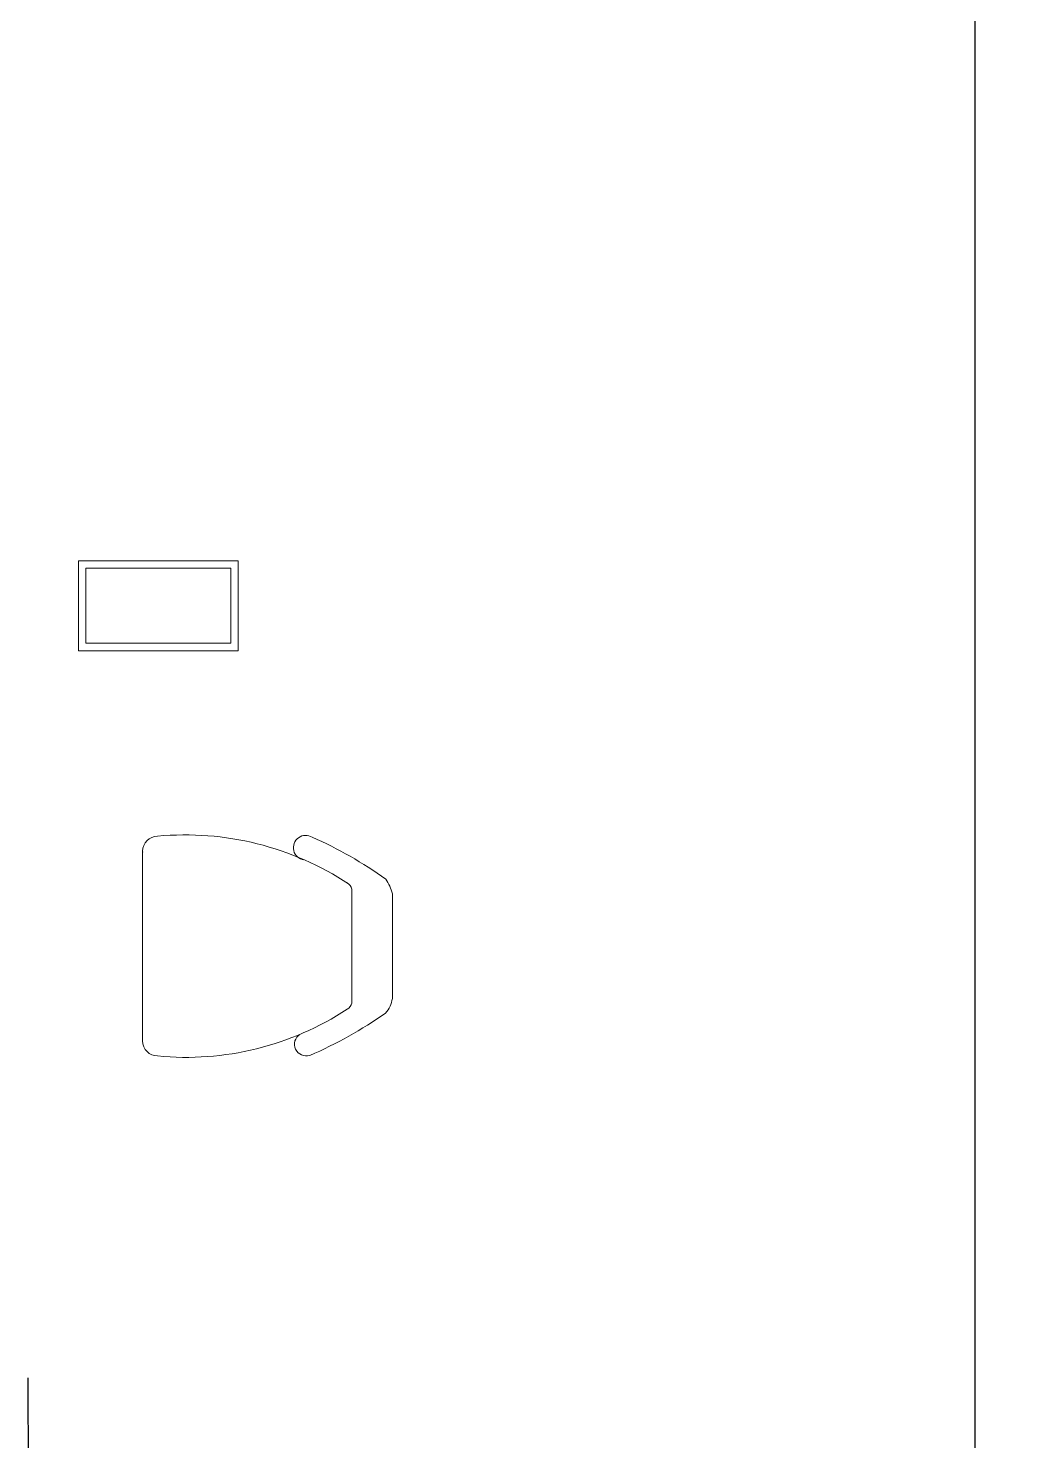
# Model space of a CAD drawing. Header units: metres. Extents: x -39 to 21688, y -24 to 9022.
# Drawn here: x 161.974 to 163.945, y 42.469 to 45.297 of the extents above; entities that cross this region are included whole.
import ezdxf

# ---------------------------------------------------------------- set-up
doc = ezdxf.new("R2010")
doc.units = ezdxf.units.M
doc.header["$MEASUREMENT"] = 0
doc.linetypes.add('CONTINUA', pattern=[0])
for name, color, linetype in [('AR-CALLES', 4, 'Continuous'), ('AR-MOBILIRIO', 1, 'Continuous'), ('AR-MUROS', 6, 'Continuous'), ('AR-PUERTAS', 2, 'Continuous')]:
    doc.layers.add(name, color=color, linetype=linetype)

# ---------------------------------------------------------------- blocks, each defined once
blk = doc.blocks.new('AR-MOB. RECEPCION')
at = {"layer": 'AR-MOBILIRIO', "linetype": 'CONTINUA', "lineweight": 5}
for p, q in [((0.2289, 1.1862, 0), (0.2288, 1.1883, 0)), ((0.2288, 1.1883, 0), (0.2288, 1.1883, 0)), ((0.2288, 1.1883, 0), (0.2288, 1.1883, 0)), ((0.2288, 0.8101, 0), (0.2288, 1.1883, 0)), ((0.2288, 0.8145, 0), (0.2288, 1.1883, 0)), ((0.6479, 0.8842, 0), (0.6479, 1.1124, 0)), ((0.6479, 1.1124, 0), (0.6479, 1.0988, 0)), ((0.7288, 0.8983, 0), (0.7288, 1.103, 0)), ((0.7288, 1.0983, 0), (0.7288, 0.8983, 0)), ((0.6479, 0.8842, 0), (0.6479, 0.8978, 0)), ((0.6479, 0.8978, 0), (0.6479, 0.8842, 0)), ((0.7288, 0.8983, 0), (0.7288, 0.8935, 0)), ((0.7288, 0.8983, 0), (0.7288, 0.8935, 0)), ((0.2288, 0.8101, 0), (0.2288, 0.8083, 0)), ((0.2288, 0.8083, 0), (0.2288, 0.8083, 0)), ((0.2288, 0.8083, 0), (0.2288, 0.8083, 0)), ((0.2288, 0.8083, 0), (0.2288, 0.8083, 0)), ((0.2288, 0.8083, 0), (0.2288, 0.8083, 0)), ((0.2288, 0.8083, 0), (0.2288, 0.8083, 0)), ((0.2288, 0.8083, 0), (0.2288, 0.8082, 0))]:
    blk.add_line(p, q, dxfattribs=at)
at = {"layer": 'AR-MOBILIRIO', "extrusion": (-1.60905e-07, -3.9026e-07, 1)}
blk.add_line((0.0041, -2.8528, 0), (-0.0002, 0.1339, 0), dxfattribs=at)
at = {"layer": 'AR-MOBILIRIO', "linetype": 'CONTINUA', "lineweight": 5, "elevation": 0}
for points in [[(0.1001, 1.5896), (0.4201, 1.5896), (0.4201, 1.7696), (0.1001, 1.7696)], [(0.4051, 1.6046), (0.4051, 1.7546), (0.1151, 1.7546), (0.1151, 1.6046)]]:
    blk.add_lwpolyline(points, close=True, dxfattribs=at)
at = {"layer": 'AR-MOBILIRIO', "linetype": 'CONTINUA', "lineweight": 5}
for centre, radius, start, end in [((0.2588, 1.1883, 0), 0.03, 89.9998, 179.9998), ((0.314, 0.6259, 0), 0.595, 56.6604, 95.3212), ((0.5555, 1.1952, 0), 0.0248, 58.2028, 260.9632), ((0.2348, 0.4615, 0), 0.8253, 54.3538, 66.1469), ((0.649, 1.0847, 0), 0.0819, 12.9591, 35.4025), ((0.629, 1.1074, 0), 0.0196, 14.7609, 61.3531), ((0.6284, 0.8895, 0), 0.0202, 299.492, 344.7638), ((0.6747, 0.9008, 0), 0.0546, 317.9117, 352.2733), ((0.3155, 1.3646, 0), 0.5891, 264.4736, 303.2308), ((0.2251, 1.5614, 0), 0.8522, 293.3966, 305.1106), ((0.5566, 0.8018, 0), 0.0236, 123.1843, 286.8586), ((0.2588, 0.8083, 0), 0.03, 179.9998, 269.9998)]:
    blk.add_arc(centre, radius, start, end, dxfattribs=at)

msp = doc.modelspace()

# ---------------------------------------------------------------- linework, layer by layer
at = {"layer": 'AR-MUROS'}
msp.add_lwpolyline([(163.86989, 35.54888), (163.86989, 46.29698)], dxfattribs=at)
at = {"layer": 'AR-PUERTAS'}
msp.add_circle((164.88265, 27.62249), 40.08066, dxfattribs=at)

# ---------------------------------------------------------------- block references
at = {"layer": 'AR-CALLES', "rotation": 359.9998818690886}
msp.add_blockref('AR-MOB. RECEPCION', (161.97388, 42.46106, 0), dxfattribs=at)

doc.saveas('drawing.dxf')
